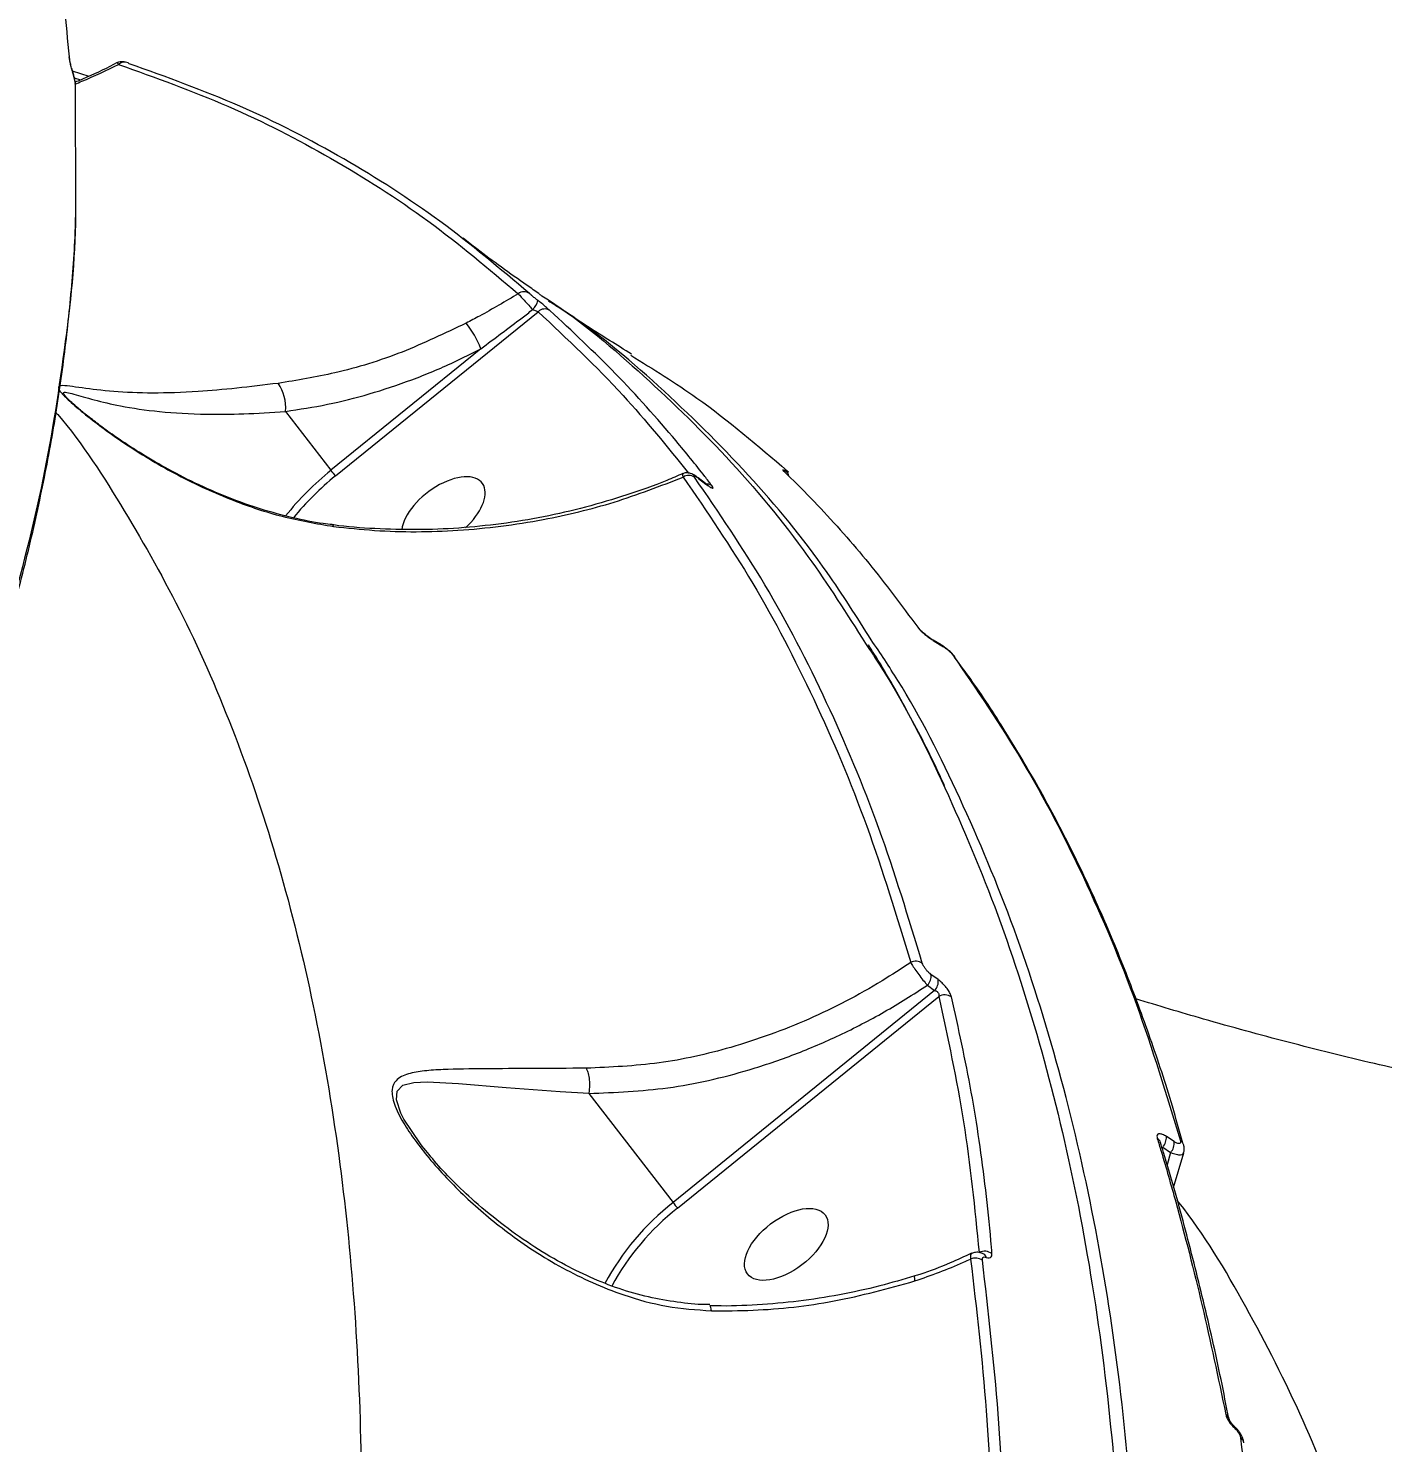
# Model space of a CAD drawing. Header units: millimetres. Extents: x -6879 to 7341, y -8047 to 7187.
# Drawn here: x -574.5 to -445, y 2838.4 to 2973.6 of the extents above; entities that cross this region are included whole.
import ezdxf

# ---------------------------------------------------------------- set-up
doc = ezdxf.new("R2010")
doc.units = ezdxf.units.MM
for name, color, linetype in [('DIKOM_ОБЪЕКТ', 7, 'Continuous'), ('DIKOM_РАЗМЕР_ЗОНА', 7, 'Continuous'), ('DIKOM_РАЗМЕР_ОБЪЕКТА', 7, 'Continuous')]:
    doc.layers.add(name, color=color, linetype=linetype)
doc.styles.add('style1', font='arial.ttf', dxfattribs={"width": 0.8})
doc.dimstyles.new('1-50', dxfattribs={"dimtxt": 300, "dimasz": 200, "dimexe": 100, "dimexo": 0, "dimgap": 100, "dimtad": 0, "dimdec": 0, "dimtxsty": 'style1', "dimcen": 0, "dimclrd": 7, "dimclre": 7, "dimadec": 1, "dimazin": 2, "dimtfac": 1, "dimtdec": 0, "dimtmove": 1, "dimatfit": 3, "dimfxl": 0, "dimlwd": 25, "dimlwe": 18, "dimarcsym": 0})

# ---------------------------------------------------------------- blocks, each defined once
blk = doc.blocks.new('*D20')
at = {"layer": 'Defpoints', "color": 0, "transparency": 16777216}
for p in [(-335.47, 4138.44), (-5198.79, -5966.88), (-1568.13, -5966.88)]:
    blk.add_point(p, dxfattribs=at)
at = {"layer": 'DIKOM_РАЗМЕР_ОБЪЕКТА', "color": 7, "lineweight": 18, "transparency": 16777216}
for p, q in [((-335.47, 4138.44), (-5298.79, 4138.44)), ((-1568.13, -5966.88), (-5298.79, -5966.88))]:
    blk.add_line(p, q, dxfattribs=at)
at = {"layer": 'DIKOM_РАЗМЕР_ОБЪЕКТА', "color": 7, "lineweight": 25, "transparency": 16777216}
for p, q in [((-5198.79, 3938.44), (-5198.79, -81.84)), ((-5198.79, -5766.88), (-5198.79, -1161.62))]:
    blk.add_line(p, q, dxfattribs=at)
at = {"layer": 'DIKOM_РАЗМЕР_ОБЪЕКТА', "color": 7, "transparency": 16777216}
for points in [[(-5232.12, 3938.44), (-5165.46, 3938.44), (-5198.79, 4138.44)], [(-5232.12, -5766.88), (-5165.46, -5766.88), (-5198.79, -5966.88)]]:
    blk.add_solid(points, dxfattribs=at)
at = {"layer": 'DIKOM_РАЗМЕР_ОБЪЕКТА', "color": 0, "transparency": 16777216, "insert": (-5198.79, -621.73), "char_height": 300, "attachment_point": 5, "rotation": 90, "style": 'style1'}
blk.add_mtext('10100', dxfattribs=at)
blk = doc.blocks.new('*D19')
at = {"layer": 'Defpoints', "color": 0, "transparency": 16777216}
for p in [(5624.04, 6094.27), (-4435.35, 2864.29), (5624.04, -2640.11)]:
    blk.add_point(p, dxfattribs=at)
at = {"layer": 'DIKOM_РАЗМЕР_ОБЪЕКТА', "color": 7, "lineweight": 18, "transparency": 16777216}
for p, q in [((-4435.35, 2864.29), (-4435.35, 6194.27)), ((5624.04, -2640.11), (5624.04, 6194.27))]:
    blk.add_line(p, q, dxfattribs=at)
at = {"layer": 'DIKOM_РАЗМЕР_ОБЪЕКТА', "color": 7, "lineweight": 25, "transparency": 16777216}
for p, q in [((-4235.35, 6094.27), (2113.67, 6094.27)), ((5424.04, 6094.27), (3193.46, 6094.27))]:
    blk.add_line(p, q, dxfattribs=at)
at = {"layer": 'DIKOM_РАЗМЕР_ОБЪЕКТА', "color": 7, "transparency": 16777216}
for points in [[(-4235.35, 6127.6), (-4235.35, 6060.94), (-4435.35, 6094.27)], [(5424.04, 6127.6), (5424.04, 6060.94), (5624.04, 6094.27)]]:
    blk.add_solid(points, dxfattribs=at)
at = {"layer": 'DIKOM_РАЗМЕР_ОБЪЕКТА', "color": 0, "transparency": 16777216, "insert": (2653.56, 6094.27), "char_height": 300, "attachment_point": 5, "style": 'style1'}
blk.add_mtext('10100', dxfattribs=at)
blk = doc.blocks.new('*D18')
at = {"layer": 'Defpoints', "color": 0, "transparency": 16777216}
for p in [(-342.29, 5666.7), (-6681.79, -8047.27), (-1651.48, -8047.27)]:
    blk.add_point(p, dxfattribs=at)
at = {"layer": 'DIKOM_РАЗМЕР_ЗОНА', "color": 7, "lineweight": 18, "transparency": 16777216}
for p, q in [((-342.29, 5666.7), (-6781.79, 5666.7)), ((-1651.48, -8047.27), (-6781.79, -8047.27))]:
    blk.add_line(p, q, dxfattribs=at)
at = {"layer": 'DIKOM_РАЗМЕР_ЗОНА', "color": 7, "lineweight": 25, "transparency": 16777216}
for p, q in [((-6681.79, 5466.7), (-6681.79, -340.84)), ((-6681.79, -7847.27), (-6681.79, -1420.62))]:
    blk.add_line(p, q, dxfattribs=at)
at = {"layer": 'DIKOM_РАЗМЕР_ЗОНА', "color": 7, "transparency": 16777216}
for points in [[(-6715.12, 5466.7), (-6648.46, 5466.7), (-6681.79, 5666.7)], [(-6715.12, -7847.27), (-6648.46, -7847.27), (-6681.79, -8047.27)]]:
    blk.add_solid(points, dxfattribs=at)
at = {"layer": 'DIKOM_РАЗМЕР_ЗОНА', "color": 0, "transparency": 16777216, "insert": (-6681.79, -880.73), "char_height": 300, "attachment_point": 5, "rotation": 90, "style": 'style1'}
blk.add_mtext('13700', dxfattribs=at)
blk = doc.blocks.new('*D17')
at = {"layer": 'Defpoints', "color": 0, "transparency": 16777216}
for p in [(-5935.35, 6990.27), (-5935.35, 998.27), (7340.79, -2830.86)]:
    blk.add_point(p, dxfattribs=at)
at = {"layer": 'DIKOM_РАЗМЕР_ЗОНА', "color": 7, "lineweight": 18, "transparency": 16777216}
for p, q in [((-5935.35, 998.27), (-5935.35, 7090.27)), ((7340.79, -2830.86), (7340.79, 7090.27))]:
    blk.add_line(p, q, dxfattribs=at)
at = {"layer": 'DIKOM_РАЗМЕР_ЗОНА', "color": 7, "lineweight": 25, "transparency": 16777216}
for p, q in [((-5735.35, 6990.27), (2016.67, 6990.27)), ((7140.79, 6990.27), (3096.46, 6990.27))]:
    blk.add_line(p, q, dxfattribs=at)
at = {"layer": 'DIKOM_РАЗМЕР_ЗОНА', "color": 7, "transparency": 16777216}
for points in [[(-5735.35, 7023.6), (-5735.35, 6956.94), (-5935.35, 6990.27)], [(7140.79, 7023.6), (7140.79, 6956.94), (7340.79, 6990.27)]]:
    blk.add_solid(points, dxfattribs=at)
at = {"layer": 'DIKOM_РАЗМЕР_ЗОНА', "color": 0, "transparency": 16777216, "insert": (2556.56, 6990.27), "char_height": 300, "attachment_point": 5, "style": 'style1'}
blk.add_mtext('13300', dxfattribs=at)

msp = doc.modelspace()

# ---------------------------------------------------------------- linework, layer by layer
at = {"layer": 'DIKOM_ОБЪЕКТ', "color": 7, "linetype": 'Continuous', "lineweight": 15}
for p, q in [((-568.7, 2968.99), (-570.29, 2969.48)), ((-570.11, 2968.85), (-569.51, 2968.65)), ((-570.03, 2968.29), (-570, 2956.12)), ((-545.13, 2930.79), (-525.75, 2946.49)), ((-531.22, 2942.95), (-545.57, 2931.33)), ((-549.91, 2936.96), (-545.57, 2931.33)), ((-509.74, 2930.06), (-510.45, 2930.61)), ((-510.41, 2930.55), (-510.45, 2930.6)), ((-510.41, 2930.55), (-509.7, 2930.01)), ((-509.7, 2930.01), (-509.75, 2930.06)), ((-487.22, 2914.63), (-487.96, 2915.08)), ((-487.88, 2915.01), (-487.14, 2914.56)), ((-485.47, 2912.85), (-485.93, 2913.48)), ((-487.49, 2882.64), (-488.18, 2883.14)), ((-487.83, 2881.6), (-512.85, 2861.33)), ((-488.52, 2882.11), (-487.83, 2881.6)), ((-512.41, 2860.79), (-487.44, 2881.02)), ((-520.9, 2871.76), (-512.85, 2861.33)), ((-466.02, 2866.61), (-465.26, 2866.11)), ((-464.92, 2867.15), (-465.67, 2867.64)), ((-464.01, 2866.81), (-464.01, 2866.83)), ((-465.26, 2866.11), (-465.61, 2864.93)), ((-464.99, 2862.77), (-464.01, 2866.08)), ((-483.25, 2856.46), (-483.25, 2856.46)), ((-459.15, 2839.91), (-459.14, 2839.91))]:
    msp.add_line(p, q, dxfattribs=at)
at = {"layer": 'DIKOM_ОБЪЕКТ', "color": 7, "linetype": 'Continuous', "lineweight": 15, "flags": 128}
for points in [[(-570.55, 2970.62), (-570.56, 2970.71), (-570.6, 2970.84)], [(-564.85, 2970.2), (-564.97, 2970.27), (-565.08, 2970.31)], [(-569.98, 2968.06), (-569.99, 2968.16), (-570.03, 2968.29)], [(-502.13, 2931.13), (-502.14, 2931.14), (-502.26, 2931.24)], [(-487.97, 2915.08), (-487.95, 2915.07), (-487.88, 2915.01)], [(-487.22, 2914.63), (-487.21, 2914.62), (-487.14, 2914.56)], [(-536.99, 2866.95), (-538.58, 2869.31), (-538.87, 2869.88), (-539.31, 2871.15), (-539.24, 2871.98), (-538.69, 2872.54), (-537.65, 2872.81), (-536.37, 2872.86), (-533.38, 2872.7), (-528.82, 2872.33), (-523.63, 2871.94), (-520.91, 2871.77), (-520.91, 2871.77), (-520.91, 2871.77)], [(-489.71, 2853.83), (-489.74, 2854.06), (-489.75, 2854.22), (-489.74, 2854.3), (-489.72, 2854.31)], [(-459.14, 2839.91), (-459.14, 2839.9), (-459.14, 2839.85), (-459.16, 2839.78)]]:
    msp.add_lwpolyline(points, dxfattribs=at)
at = {"layer": 'DIKOM_ОБЪЕКТ', "color": 7, "linetype": 'Continuous', "lineweight": 15}
for centre, radius, start, end in [((-565.31, 2969.52), 0.831, 73.8789, 132.2908), ((-527.1, 2947.49), 0.905, 55.3958, 127.2195), ((-527.71, 2948.12), 2.02, 315.1952, 343.912), ((-525.11, 2945.84), 0.913, 57.3698, 134.597), ((-539.67, 2939.68), 9.06, 21.1809, 39.1439), ((-553.87, 2937.35), 3.98, 354.3976, 35.2706), ((-527.92, 2909.4), 28.14, 128.8241, 141.3617), ((-527.95, 2909.46), 27.39, 128.8368, 140.7331), ((-537.17, 2937.79), 10.6, 217.5876, 221.3286), ((-511.34, 2929.88), 0.966, 55.6623, 123.8108), ((-502.52, 2930.67), 0.743, 9.4616, 50.5386), ((-509.62, 2929.19), 0.834, 54.4594, 93.0816), ((-545.5, 2925.94), 0.191, 7.2599, 71.0826), ((-489.85, 2915.7), 0.748, 34.7054, 57.9127), ((-486.5, 2913.08), 0.735, 35.4819, 58.6974), ((-489.63, 2883.29), 1.11, 55.9383, 116.5153), ((-489.42, 2882.98), 1.25, 315.7794, 7.3963), ((-488.73, 2882.47), 1.25, 315.9464, 7.4887), ((-486.86, 2880.06), 1.12, 55.6025, 121.2787), ((-466.87, 2866.88), 0.667, 16.8116, 59.8714), ((-467.12, 2867.55), 1.45, 319.3289, 3.5831), ((-466.36, 2867.06), 1.45, 319.4872, 3.6548), ((-464.68, 2866.63), 0.7, 16.4558, 59.4414), ((-497.45, 2841.74), 24.92, 128.1743, 151.604), ((-504.33, 2867.89), 10.75, 217.6141, 221.3022), ((-497.31, 2841.65), 24.39, 128.2833, 151.3438), ((-483.93, 2854.83), 1.19, 56.0068, 112.5528), ((-483.04, 2855.49), 1.18, 54.0196, 117.1018), ((-483.5, 2855.86), 0.654, 21.2716, 67.4958), ((-460.28, 2840.53), 0.619, 10.7631, 62.1447), ((-458.92, 2838.27), 0.673, 8.7743, 60.0628)]:
    msp.add_arc(centre, radius, start, end, dxfattribs=at)
for start_param, end_param in [(3.028437, 5.810096), (1.741543, 3.028437)]:
    msp.add_ellipse((-534.81, 2927.27), major_axis=(-3.71, -2.83), ratio=0.527422, start_param=start_param, end_param=end_param, dxfattribs=at)
msp.add_ellipse((-502.02, 2857.33), major_axis=(-3.71, -2.83), ratio=0.527422, dxfattribs=at)
for points, knots in [([(-574.47, 2995.37), (-574.38, 2994.99), (-573.93, 2993.11), (-572.87, 2988.18), (-571.53, 2980.45), (-570.91, 2974.05), (-570.6, 2970.84)], [0, 0, 0, 0, 0.048059, 0.240322, 0.619882, 1, 1, 1, 1]), ([(-570.6, 2970.84), (-570.59, 2970.73), (-570.56, 2970.5), (-570.46, 2970.03), (-570.35, 2969.64), (-570.28, 2969.41), (-570.26, 2969.35)], [0, 0, 0, 0, 0.292782, 0.584949, 0.88197, 1, 1, 1, 1]), ([(-570.28, 2969.45), (-570.3, 2969.52), (-570.37, 2969.74), (-570.46, 2970.1), (-570.53, 2970.43), (-570.55, 2970.62), (-570.56, 2970.69), (-570.56, 2970.7), (-570.56, 2970.7)], [0, 0, 0, 0, 0.135802, 0.422899, 0.661741, 0.844685, 0.979552, 1, 1, 1, 1]), ([(-569.98, 2968.06), (-569.98, 2968.1), (-569.98, 2968.3), (-570.07, 2968.68), (-570.17, 2969.13), (-570.25, 2969.34), (-570.27, 2969.4)], [0, 0, 0, 0, 0.100605, 0.519428, 0.86945, 1, 1, 1, 1]), ([(-570.26, 2969.35), (-570.24, 2969.28), (-570.18, 2969.1), (-570.11, 2968.81), (-570.05, 2968.5), (-570.03, 2968.36), (-570.03, 2968.29)], [0, 0, 0, 0, 0.1835941, 0.4626642, 0.7309691, 1, 1, 1, 1]), ([(-570.04, 2968.26), (-569.82, 2968.34), (-568.39, 2968.9), (-567.02, 2969.57), (-565.87, 2970.13)], [0, 0, 0, 0, 0.154995, 1, 1, 1, 1]), ([(-566, 2970.3), (-566.95, 2969.81), (-568.27, 2969.15), (-569.65, 2968.58), (-570.03, 2968.43)], [0, 0, 0, 0, 0.726699, 1, 1, 1, 1]), ([(-565.08, 2970.31), (-565.16, 2970.33), (-565.3, 2970.38), (-565.58, 2970.4), (-565.82, 2970.37), (-565.95, 2970.3), (-565.99, 2970.27)], [0, 0, 0, 0, 0.314979, 0.589681, 0.874801, 1, 1, 1, 1]), ([(-565.99, 2970.28), (-565.98, 2970.27), (-565.97, 2970.25), (-565.89, 2970.16), (-565.87, 2970.13)], [0, 0, 0, 0, 0.662042, 1, 1, 1, 1]), ([(-565.87, 2970.13), (-562.34, 2968.87), (-555.3, 2966.34), (-545.47, 2961.28), (-536.14, 2955.37), (-530.48, 2950.59), (-527.65, 2948.21)], [0, 0, 0, 0, 0.248616, 0.497233, 0.748615, 1, 1, 1, 1]), ([(-526.59, 2948.23), (-529.39, 2950.6), (-535, 2955.33), (-544.29, 2961.25), (-554.16, 2966.35), (-561.29, 2968.92), (-564.85, 2970.2)], [0, 0, 0, 0, 0.248615, 0.49723, 0.748615, 1, 1, 1, 1]), ([(-570, 2956.12), (-570, 2955.97), (-569.99, 2951.62), (-570.99, 2942.78), (-573.03, 2929.65), (-575.42, 2920.71), (-576.61, 2916.23)], [0, 0, 0, 0, 0.011772, 0.338754, 0.669375, 1, 1, 1, 1]), ([(-576.58, 2915.98), (-576.21, 2917.23), (-575.16, 2920.83), (-573.75, 2926.73), (-572.34, 2933.66), (-571.24, 2940.53), (-570.47, 2947.32), (-570.05, 2952.42), (-569.98, 2955.24), (-569.97, 2955.84)], [0, 0, 0, 0, 0.092754, 0.265583, 0.438293, 0.610541, 0.782222, 0.953875, 1, 1, 1, 1]), ([(-525.65, 2948.2), (-526.03, 2948.46), (-528.09, 2949.89), (-530.56, 2951.66), (-532.49, 2953.17), (-532.93, 2953.51)], [0, 0, 0, 0, 0.151362, 0.811024, 1, 1, 1, 1]), ([(-527.65, 2948.21), (-528.88, 2947.48), (-530.53, 2946.5), (-532.21, 2945.62), (-532.64, 2945.4)], [0, 0, 0, 0, 0.746826, 1, 1, 1, 1]), ([(-527.65, 2948.21), (-527.56, 2948.11), (-527.38, 2947.92), (-526.99, 2947.48), (-526.6, 2947.05), (-526.36, 2946.79), (-526.28, 2946.69)], [0, 0, 0, 0, 0.278391, 0.556698, 0.837918, 1, 1, 1, 1]), ([(-525.77, 2947.56), (-525.83, 2947.6), (-525.98, 2947.72), (-526.21, 2947.91), (-526.44, 2948.1), (-526.54, 2948.19), (-526.59, 2948.23)], [0, 0, 0, 0, 0.183562, 0.462635, 0.73087, 1, 1, 1, 1]), ([(-525.66, 2948.18), (-525.57, 2948.12), (-522.17, 2946.03), (-516.12, 2940.93), (-507.57, 2932.71), (-500.3, 2924), (-496.23, 2917.59), (-494.43, 2914.76)], [0, 0, 0, 0, 0.007167, 0.265741, 0.524117, 0.789999, 1, 1, 1, 1]), ([(-531.22, 2942.95), (-529.91, 2943.94), (-528.25, 2945.17), (-526.61, 2946.43), (-526.28, 2946.69)], [0, 0, 0, 0, 0.793948, 1, 1, 1, 1]), ([(-526.28, 2946.69), (-526.25, 2946.68), (-526.16, 2946.66), (-526.02, 2946.61), (-525.86, 2946.55), (-525.79, 2946.51), (-525.75, 2946.49)], [0, 0, 0, 0, 0.126292, 0.436583, 0.72631, 1, 1, 1, 1]), ([(-524.62, 2946.61), (-524.7, 2946.68), (-524.86, 2946.82), (-525.21, 2947.12), (-525.53, 2947.37), (-525.72, 2947.52), (-525.77, 2947.56)], [0, 0, 0, 0, 0.292684, 0.584932, 0.882013, 1, 1, 1, 1]), ([(-525.75, 2946.49), (-522.97, 2943.88), (-517.81, 2939.04), (-513.41, 2933.58), (-511.38, 2931.06)], [0, 0, 0, 0, 0.538969, 1, 1, 1, 1]), ([(-493.89, 2915.12), (-495.27, 2917.29), (-498.85, 2922.96), (-505.61, 2931.12), (-514.18, 2939.52), (-520.63, 2944.97), (-524.4, 2947.28), (-524.75, 2947.5)], [0, 0, 0, 0, 0.1647566, 0.4284685, 0.699838, 0.9714291, 1, 1, 1, 1]), ([(-516.81, 2942.44), (-517.52, 2942.87), (-520.02, 2944.4), (-522.6, 2946.11), (-524.48, 2947.39), (-524.72, 2947.56)], [0, 0, 0, 0, 0.254085, 0.904689, 1, 1, 1, 1]), ([(-509.14, 2929.87), (-509.36, 2930.16), (-510.47, 2931.6), (-513.44, 2935.25), (-518.25, 2940.65), (-522.5, 2944.62), (-524.62, 2946.61)], [0, 0, 0, 0, 0.0480624, 0.2403214, 0.6198795, 1, 1, 1, 1]), ([(-532.64, 2945.4), (-534.67, 2944.43), (-538.76, 2942.46), (-544.83, 2940.58), (-548.81, 2939.94), (-550.62, 2939.64)], [0, 0, 0, 0, 0.348175, 0.70313, 1, 1, 1, 1]), ([(-549.91, 2936.96), (-548.57, 2937.16), (-545.9, 2937.57), (-541.85, 2938.59), (-537.82, 2939.94), (-534.25, 2941.42), (-532.08, 2942.51), (-531.22, 2942.95)], [0, 0, 0, 0, 0.210835, 0.421652, 0.638617, 0.855579, 1, 1, 1, 1]), ([(-516.89, 2942.32), (-514.75, 2941), (-509.46, 2937.74), (-504.73, 2933.68), (-501.91, 2931.26)], [0, 0, 0, 0, 0.404528, 1, 1, 1, 1]), ([(-550.62, 2939.64), (-551.96, 2939.48), (-554.68, 2939.14), (-558.74, 2938.8), (-562.75, 2938.66), (-566.47, 2938.83), (-569, 2939.14), (-570.6, 2939.39), (-571.41, 2939.46), (-571.72, 2939.3), (-571.42, 2938.78), (-570.43, 2937.81), (-568.87, 2936.5), (-567.03, 2935.1), (-564.21, 2933.15), (-560.22, 2930.77), (-555.22, 2928.49), (-550.2, 2926.79), (-546.95, 2926.24), (-545.31, 2925.96)], [0, 0, 0, 0, 0.062919, 0.127789, 0.214766, 0.304165, 0.394746, 0.441536, 0.488211, 0.526839, 0.55757, 0.588539, 0.624286, 0.658204, 0.692878, 0.773926, 0.856971, 0.927789, 1, 1, 1, 1]), ([(-570.94, 2938.4), (-571.03, 2938.52), (-571.24, 2938.83), (-570.86, 2938.8), (-569.95, 2938.57), (-568.26, 2938.06), (-565.55, 2937.42), (-562.03, 2936.89), (-558.02, 2936.66), (-553.94, 2936.69), (-551.27, 2936.87), (-549.91, 2936.96)], [0, 0, 0, 0, 0.042742, 0.10567, 0.171236, 0.300797, 0.432551, 0.596828, 0.764712, 0.880949, 1, 1, 1, 1]), ([(-568.23, 2936.06), (-568.43, 2936.21), (-568.98, 2936.62), (-569.69, 2937.22), (-570.37, 2937.81), (-570.76, 2938.19), (-570.95, 2938.4), (-570.95, 2938.4), (-570.95, 2938.4)], [0, 0, 0, 0, 0.148985, 0.405387, 0.610653, 0.802424, 0.979231, 1, 1, 1, 1]), ([(-571.88, 2936.87), (-571.81, 2936.8), (-569.38, 2933.98), (-565.26, 2927.54), (-559.51, 2917.39), (-554.6, 2906.06), (-550.42, 2893.64), (-547.11, 2880.26), (-544.72, 2866.26), (-543.22, 2851.79), (-542.56, 2836.97), (-542.69, 2821.4), (-543.66, 2805.1), (-545.49, 2788.11), (-548.1, 2770.92), (-551.47, 2753.61), (-555.53, 2736.24), (-560.36, 2718.44), (-565.99, 2700.26), (-572.37, 2681.74), (-577.23, 2669.3), (-579.66, 2663.08)], [0, 0, 0, 0, 0.0015095, 0.0567747, 0.1119942, 0.1692117, 0.2264291, 0.2844683, 0.3425078, 0.3970189, 0.4515733, 0.5060856, 0.5621862, 0.6183323, 0.6744334, 0.7279591, 0.7815234, 0.8350497, 0.8900192, 0.9450303, 1, 1, 1, 1]), ([(-545.44, 2926.14), (-545.72, 2926.17), (-546.98, 2926.3), (-549.26, 2926.78), (-552.29, 2927.59), (-555.42, 2928.7), (-558.48, 2930.04), (-561.33, 2931.51), (-563.85, 2932.99), (-565.92, 2934.36), (-567.37, 2935.39), (-568.04, 2935.91), (-568.23, 2936.06)], [0, 0, 0, 0, 0.035162, 0.1533, 0.277537, 0.408366, 0.545776, 0.671862, 0.785945, 0.891151, 0.969065, 1, 1, 1, 1]), ([(-511.92, 2931.02), (-512.42, 2930.8), (-514.16, 2930.02), (-517.27, 2928.94), (-521.2, 2927.77), (-525.22, 2926.85), (-529.27, 2926.18), (-533.33, 2925.77), (-537.36, 2925.61), (-541.35, 2925.73), (-544.05, 2925.91), (-545.39, 2926.12), (-545.44, 2926.13)], [0, 0, 0, 0, 0.048952, 0.168404, 0.287896, 0.407414, 0.52678, 0.644556, 0.761875, 0.878885, 0.995459, 1, 1, 1, 1]), ([(-545.31, 2925.96), (-544.01, 2925.82), (-540.09, 2925.4), (-533.34, 2925.44), (-525.64, 2926.42), (-518.39, 2928.16), (-514.06, 2929.84), (-511.88, 2930.68)], [0, 0, 0, 0, 0.11658, 0.35027, 0.589711, 0.793093, 1, 1, 1, 1]), ([(-511.9, 2930.99), (-511.91, 2930.99), (-511.96, 2931), (-511.95, 2930.89), (-511.9, 2930.74), (-511.88, 2930.68)], [0, 0, 0, 0, 0.067299, 0.668853, 1, 1, 1, 1]), ([(-510.45, 2930.6), (-510.48, 2930.63), (-510.66, 2930.77), (-510.87, 2930.9), (-511.19, 2931.05), (-511.5, 2931.1), (-511.77, 2931.07), (-511.88, 2931), (-511.9, 2930.99)], [0, 0, 0, 0, 0.072759, 0.412579, 0.570229, 0.776433, 0.966629, 1, 1, 1, 1]), ([(-511.88, 2930.68), (-509.6, 2927.36), (-505.06, 2920.72), (-499.25, 2909.52), (-494.14, 2897.48), (-491.46, 2888.68), (-490.12, 2884.28)], [0, 0, 0, 0, 0.248475, 0.496951, 0.748476, 1, 1, 1, 1]), ([(-510.8, 2930.68), (-510.82, 2930.71), (-510.86, 2930.78), (-510.87, 2930.83), (-510.79, 2930.82), (-510.63, 2930.72), (-510.48, 2930.61), (-510.41, 2930.55)], [0, 0, 0, 0, 0.148774, 0.348691, 0.557378, 0.779081, 1, 1, 1, 1]), ([(-489.01, 2884.21), (-490.33, 2888.56), (-492.98, 2897.27), (-498.06, 2909.29), (-503.88, 2920.58), (-508.49, 2927.31), (-510.8, 2930.68)], [0, 0, 0, 0, 0.248477, 0.496954, 0.748477, 1, 1, 1, 1]), ([(-502.05, 2931.25), (-502.13, 2931.29), (-502.3, 2931.38), (-502.38, 2931.38), (-502.34, 2931.32), (-502.28, 2931.25), (-502.26, 2931.24)], [0, 0, 0, 0, 0.305386, 0.611471, 0.912673, 1, 1, 1, 1]), ([(-502.26, 2931.24), (-502.04, 2931.03), (-500.95, 2929.98), (-498.19, 2927.17), (-494.07, 2922.55), (-490.99, 2918.4), (-489.45, 2916.33)], [0, 0, 0, 0, 0.048066, 0.240323, 0.619879, 1, 1, 1, 1]), ([(-502.13, 2931.13), (-502.14, 2931.14), (-502.14, 2931.15), (-502.14, 2931.14), (-502.14, 2931.14)], [0, 0, 0, 0, 0.510703, 1, 1, 1, 1]), ([(-501.91, 2931.26), (-501.89, 2931.25), (-501.84, 2931.2), (-501.81, 2931.15), (-501.87, 2931.15), (-501.99, 2931.21), (-502.05, 2931.25)], [0, 0, 0, 0, 0.108545, 0.398435, 0.699583, 1, 1, 1, 1]), ([(-509.64, 2929.98), (-509.64, 2929.98), (-509.67, 2930), (-509.71, 2930.04), (-509.75, 2930.07)], [0, 0, 0, 0, 0.093215, 1, 1, 1, 1]), ([(-509.7, 2930.01), (-509.59, 2929.93), (-509.37, 2929.76), (-509.13, 2929.63), (-509.02, 2929.61), (-509.01, 2929.69), (-509.1, 2929.81), (-509.14, 2929.87)], [0, 0, 0, 0, 0.206456, 0.413353, 0.614223, 0.813487, 1, 1, 1, 1]), ([(-509.4, 2929.82), (-509.4, 2929.82), (-509.39, 2929.81), (-509.42, 2929.83), (-509.49, 2929.88), (-509.59, 2929.94), (-509.64, 2929.98)], [0, 0, 0, 0, 0.039662, 0.258705, 0.57219, 1, 1, 1, 1]), ([(-489.45, 2916.33), (-489.39, 2916.25), (-489.27, 2916.1), (-488.95, 2915.8), (-488.58, 2915.49), (-488.21, 2915.22), (-487.99, 2915.08), (-487.88, 2915.01)], [0, 0, 0, 0, 0.213166, 0.426483, 0.63064, 0.828946, 1, 1, 1, 1]), ([(-488.57, 2915.51), (-488.63, 2915.56), (-488.8, 2915.69), (-489.02, 2915.89), (-489.17, 2916.04), (-489.23, 2916.12), (-489.23, 2916.12), (-489.23, 2916.12)], [0, 0, 0, 0, 0.181295, 0.498357, 0.750488, 0.938694, 1, 1, 1, 1]), ([(-487.97, 2915.09), (-488.01, 2915.11), (-488.15, 2915.2), (-488.37, 2915.35), (-488.52, 2915.47), (-488.57, 2915.51)], [0, 0, 0, 0, 0.2501672, 0.7661142, 1, 1, 1, 1]), ([(-494.43, 2914.76), (-493.94, 2914.02), (-491.09, 2909.79), (-486.81, 2901.19), (-481.64, 2888.96), (-477.45, 2875.88), (-474.09, 2861.86), (-471.63, 2846.86), (-470.09, 2830.93), (-469.51, 2814.42), (-469.86, 2797.39), (-471.11, 2779.93), (-473.28, 2761.75), (-476.4, 2742.88), (-480.48, 2723.38), (-485.22, 2704.51), (-490.46, 2686.39), (-496.04, 2669.1), (-502.26, 2651.6), (-509.12, 2633.92), (-516.54, 2616.27), (-524.48, 2598.72), (-531.99, 2583.13), (-537.01, 2573.36), (-539.06, 2569.38)], [0, 0, 0, 0, 0.0108, 0.061989, 0.111733, 0.161515, 0.211259, 0.262447, 0.313678, 0.364867, 0.414611, 0.464393, 0.514136, 0.565325, 0.616556, 0.667745, 0.711038, 0.754381, 0.797725, 0.841479, 0.885233, 0.927886, 0.970635, 1, 1, 1, 1]), ([(-537.63, 2568.4), (-535.59, 2572.38), (-530.08, 2583.09), (-521.68, 2600.61), (-512.67, 2620.89), (-504.34, 2641.31), (-496.76, 2661.8), (-489.97, 2682.28), (-484.11, 2702.32), (-479.19, 2721.84), (-475.19, 2740.81), (-472.04, 2759.53), (-469.78, 2777.92), (-468.45, 2795.92), (-468.08, 2813.12), (-468.64, 2829.49), (-470.1, 2845), (-472.48, 2859.91), (-475.8, 2874.13), (-480.08, 2887.62), (-485.27, 2900), (-489.89, 2909.17), (-493.03, 2913.84), (-493.89, 2915.12)], [0, 0, 0, 0, 0.029177, 0.078602, 0.128066, 0.177491, 0.228352, 0.279255, 0.330116, 0.379542, 0.429005, 0.47843, 0.529292, 0.580194, 0.631055, 0.68048, 0.729943, 0.779368, 0.830228, 0.88113, 0.931991, 0.981416, 1, 1, 1, 1]), ([(-486.88, 2901.18), (-487.11, 2901.69), (-488.24, 2904.18), (-490.49, 2908.39), (-492.69, 2912.36), (-493.98, 2914.36), (-494.15, 2914.63)], [0, 0, 0, 0, 0.1066209, 0.5219844, 0.9352098, 1, 1, 1, 1]), ([(-485.91, 2913.5), (-485.93, 2913.54), (-486.04, 2913.71), (-486.31, 2913.96), (-486.73, 2914.3), (-487.04, 2914.53), (-487.21, 2914.62), (-487.25, 2914.64)], [0, 0, 0, 0, 0.07532, 0.403158, 0.655495, 0.912256, 1, 1, 1, 1]), ([(-487.14, 2914.56), (-487.07, 2914.52), (-486.93, 2914.42), (-486.68, 2914.25), (-486.44, 2914.05), (-486.24, 2913.86), (-486.16, 2913.76), (-486.12, 2913.71)], [0, 0, 0, 0, 0.1797876, 0.3801052, 0.5812286, 0.790689, 1, 1, 1, 1]), ([(-486.12, 2913.71), (-483.84, 2910.38), (-479.28, 2903.73), (-473.47, 2892.51), (-468.35, 2880.46), (-465.67, 2871.64), (-464.33, 2867.24)], [0, 0, 0, 0, 0.248476, 0.496954, 0.748478, 1, 1, 1, 1]), ([(-464.1, 2867.01), (-464.43, 2868.19), (-465.37, 2871.62), (-467.18, 2877.05), (-469.49, 2883.32), (-472.01, 2889.35), (-474.75, 2895.15), (-477.68, 2900.72), (-480.85, 2906.05), (-483.44, 2910.1), (-485.06, 2912.28), (-485.47, 2912.85)], [0, 0, 0, 0, 0.067314, 0.19463, 0.321902, 0.448872, 0.575405, 0.701881, 0.828632, 0.955668, 1, 1, 1, 1]), ([(-490.12, 2884.28), (-491.03, 2883.69), (-494.16, 2881.64), (-499.87, 2878.68), (-507.06, 2876.08), (-514.24, 2874.47), (-518.83, 2874.27), (-521.15, 2874.17)], [0, 0, 0, 0, 0.094924, 0.327621, 0.565735, 0.780603, 1, 1, 1, 1]), ([(-490.12, 2884.28), (-490.05, 2884.15), (-489.9, 2883.9), (-489.55, 2883.39), (-489.15, 2882.85), (-488.8, 2882.42), (-488.6, 2882.19), (-488.52, 2882.11)], [0, 0, 0, 0, 0.219351, 0.438846, 0.656048, 0.87334, 1, 1, 1, 1]), ([(-488.18, 2883.14), (-488.24, 2883.19), (-488.38, 2883.3), (-488.59, 2883.51), (-488.78, 2883.76), (-488.94, 2884.01), (-488.98, 2884.14), (-489.01, 2884.21)], [0, 0, 0, 0, 0.179879, 0.380056, 0.581187, 0.790687, 1, 1, 1, 1]), ([(-520.9, 2871.76), (-518.39, 2871.86), (-513.29, 2872.07), (-506.66, 2873.6), (-501.19, 2875.45), (-496.88, 2877.3), (-492.62, 2879.49), (-489.89, 2881.23), (-488.52, 2882.11)], [0, 0, 0, 0, 0.2282497, 0.4620521, 0.5944959, 0.7269322, 0.8634655, 1, 1, 1, 1]), ([(-487.83, 2881.6), (-487.78, 2881.59), (-487.7, 2881.57), (-487.61, 2881.51), (-487.54, 2881.45), (-487.49, 2881.4), (-487.45, 2881.31), (-487.43, 2881.25), (-487.42, 2881.14), (-487.43, 2881.08), (-487.44, 2881.02)], [0, 0, 0, 0, 0.179394, 0.319252, 0.369015, 0.516505, 0.556375, 0.716606, 0.76567, 1, 1, 1, 1]), ([(-486.22, 2880.99), (-486.26, 2881.1), (-486.33, 2881.3), (-486.56, 2881.69), (-486.87, 2882.07), (-487.19, 2882.4), (-487.39, 2882.56), (-487.49, 2882.64)], [0, 0, 0, 0, 0.213126, 0.426445, 0.630534, 0.82888, 1, 1, 1, 1]), ([(-487.44, 2881.02), (-486.58, 2877.07), (-484.84, 2869.16), (-484, 2860.75), (-483.58, 2856.55)], [0, 0, 0, 0, 0.499358, 1, 1, 1, 1]), ([(-482.35, 2856.45), (-482.38, 2856.86), (-482.55, 2858.9), (-483.09, 2864.11), (-484.22, 2871.96), (-485.55, 2877.98), (-486.22, 2880.99)], [0, 0, 0, 0, 0.048063, 0.2403234, 0.6198809, 1, 1, 1, 1]), ([(-437.99, 2872.88), (-440.59, 2873.44), (-446.03, 2874.63), (-454.06, 2876.64), (-461.68, 2878.7), (-466.45, 2880.15), (-468.6, 2880.8)], [0, 0, 0, 0, 0.244814, 0.511401, 0.779154, 1, 1, 1, 1]), ([(-521.15, 2874.17), (-522.86, 2874.16), (-526.33, 2874.14), (-530.9, 2874.12), (-534.29, 2874.08), (-536.66, 2873.94), (-538.23, 2873.67), (-539.34, 2873.16), (-539.83, 2872.19), (-539.59, 2870.76), (-538.72, 2869.02), (-537.54, 2867.27), (-535.63, 2864.84), (-532.74, 2861.8), (-528.49, 2858.21), (-523.47, 2854.93), (-518.3, 2852.62), (-513.45, 2851.28), (-510.61, 2851.08), (-509.17, 2850.98)], [0, 0, 0, 0, 0.082706, 0.167768, 0.252789, 0.296583, 0.340312, 0.385155, 0.416773, 0.448694, 0.482867, 0.514001, 0.54584, 0.619983, 0.695631, 0.785267, 0.87725, 0.937861, 1, 1, 1, 1]), ([(-521.15, 2874.17), (-521.14, 2874.14), (-521.08, 2874.03), (-520.97, 2873.74), (-520.86, 2873.22), (-520.81, 2872.5), (-520.87, 2872.03), (-520.91, 2871.77)], [0, 0, 0, 0, 0.051336, 0.196596, 0.449231, 0.701877, 1, 1, 1, 1]), ([(-520.91, 2871.77), (-520.91, 2871.77), (-520.91, 2871.77), (-520.91, 2871.76), (-520.91, 2871.76), (-520.9, 2871.76)], [0, 0, 0, 0, 0.32592, 0.780615, 1, 1, 1, 1]), ([(-465.67, 2867.64), (-465.8, 2867.71), (-466.04, 2867.85), (-466.33, 2867.92), (-466.51, 2867.87), (-466.59, 2867.71), (-466.55, 2867.54), (-466.54, 2867.45)], [0, 0, 0, 0, 0.206469, 0.41336, 0.614231, 0.813524, 1, 1, 1, 1]), ([(-536.87, 2866.79), (-536.89, 2866.82), (-536.94, 2866.86), (-536.97, 2866.92), (-536.99, 2866.95)], [0, 0, 0, 0, 0.4499803, 1, 1, 1, 1]), ([(-509.34, 2851.58), (-509.37, 2851.58), (-510.29, 2851.55), (-512.14, 2851.74), (-514.89, 2852.18), (-517.68, 2852.94), (-520.45, 2854.01), (-523.27, 2855.37), (-526.14, 2857.06), (-529.04, 2859.1), (-531.66, 2861.24), (-533.88, 2863.34), (-535.62, 2865.19), (-536.56, 2866.39), (-536.99, 2866.94)], [0, 0, 0, 0, 0.003645, 0.084784, 0.170088, 0.25843, 0.348616, 0.440998, 0.544666, 0.65236, 0.765408, 0.854827, 0.932956, 1, 1, 1, 1]), ([(-466.54, 2867.45), (-466.42, 2867.05), (-465.81, 2865.06), (-464.32, 2859.83), (-462.18, 2851.55), (-460.72, 2844.57), (-459.99, 2841.08)], [0, 0, 0, 0, 0.048062, 0.240325, 0.619882, 1, 1, 1, 1]), ([(-459.69, 2840.64), (-459.94, 2841.91), (-460.69, 2845.75), (-462.1, 2851.93), (-463.94, 2859.15), (-465.33, 2864.19), (-466.14, 2866.75), (-466.24, 2867.07)], [0, 0, 0, 0, 0.1356, 0.411104, 0.686792, 0.961535, 1, 1, 1, 1]), ([(-464.33, 2867.24), (-464.32, 2867.2), (-464.3, 2867.1), (-464.34, 2866.99), (-464.47, 2866.96), (-464.67, 2867), (-464.83, 2867.1), (-464.92, 2867.15)], [0, 0, 0, 0, 0.148856, 0.348768, 0.557438, 0.779098, 1, 1, 1, 1]), ([(-464.02, 2866.09), (-463.99, 2866.19), (-463.94, 2866.42), (-463.96, 2866.67), (-464.01, 2866.8), (-464.02, 2866.83)], [0, 0, 0, 0, 0.420732, 0.883358, 1, 1, 1, 1]), ([(-465.26, 2866.11), (-465.08, 2866.05), (-464.71, 2865.91), (-464.3, 2865.88), (-464.07, 2865.94), (-464.05, 2866.05), (-464.04, 2866.09)], [0, 0, 0, 0, 0.290718, 0.581642, 0.868003, 1, 1, 1, 1]), ([(-480.34, 2594.78), (-477.99, 2600.3), (-473.31, 2611.33), (-467, 2627.82), (-461.23, 2644.23), (-455.91, 2661.09), (-451.12, 2678.27), (-446.98, 2695.69), (-443.62, 2712.91), (-441.11, 2729.84), (-439.47, 2746.43), (-438.75, 2762.13), (-438.92, 2776.93), (-439.9, 2790.84), (-441.73, 2804.23), (-444.42, 2817.05), (-448.01, 2829.23), (-452.49, 2840.77), (-458, 2851.45), (-462.1, 2858.41), (-464.59, 2861.48), (-464.65, 2861.56)], [0, 0, 0, 0, 0.05066, 0.10132, 0.152484, 0.203648, 0.260209, 0.316814, 0.373374, 0.431601, 0.489877, 0.548104, 0.602885, 0.657708, 0.712488, 0.76885, 0.825258, 0.881619, 0.940019, 0.99842, 1, 1, 1, 1]), ([(-484.32, 2856.48), (-484.99, 2856.17), (-486.6, 2855.42), (-488.42, 2854.71), (-489.56, 2854.37), (-489.72, 2854.32)], [0, 0, 0, 0, 0.384731, 0.915101, 1, 1, 1, 1]), ([(-489.71, 2853.83), (-488.15, 2854.38), (-486.35, 2855.03), (-484.62, 2855.83), (-484.39, 2855.93)], [0, 0, 0, 0, 0.866641, 1, 1, 1, 1]), ([(-484.29, 2856.43), (-484.32, 2856.42), (-484.41, 2856.4), (-484.43, 2856.2), (-484.4, 2856), (-484.39, 2855.93)], [0, 0, 0, 0, 0.229417, 0.741783, 1, 1, 1, 1]), ([(-484.39, 2855.93), (-483.83, 2851.15), (-482.73, 2841.57), (-482.1, 2826.34), (-482.16, 2810.54), (-482.91, 2799.5), (-483.28, 2793.98)], [0, 0, 0, 0, 0.248615, 0.49723, 0.748616, 1, 1, 1, 1]), ([(-483.25, 2856.45), (-483.32, 2856.48), (-483.53, 2856.57), (-483.9, 2856.6), (-484.17, 2856.5), (-484.29, 2856.45)], [0, 0, 0, 0, 0.221561, 0.656184, 1, 1, 1, 1]), ([(-483.26, 2855.82), (-483.26, 2855.85), (-483.27, 2855.95), (-483.23, 2856.08), (-483.1, 2856.15), (-482.96, 2856.11), (-482.89, 2856.09)], [0, 0, 0, 0, 0.108514, 0.398463, 0.699736, 1, 1, 1, 1]), ([(-482.14, 2793.78), (-481.77, 2799.25), (-481.04, 2810.19), (-480.96, 2825.96), (-481.58, 2841.28), (-482.7, 2850.97), (-483.26, 2855.82)], [0, 0, 0, 0, 0.248617, 0.497233, 0.748616, 1, 1, 1, 1]), ([(-482.89, 2856.09), (-482.79, 2856.07), (-482.59, 2856.01), (-482.4, 2856.12), (-482.34, 2856.29), (-482.35, 2856.42), (-482.35, 2856.45)], [0, 0, 0, 0, 0.305489, 0.611405, 0.912618, 1, 1, 1, 1]), ([(-489.72, 2854.33), (-490.84, 2853.99), (-493.21, 2853.28), (-496.93, 2852.48), (-500.85, 2851.86), (-504.79, 2851.53), (-507.63, 2851.4), (-509.13, 2851.47), (-509.33, 2851.47)], [0, 0, 0, 0, 0.175562, 0.373756, 0.572207, 0.770908, 0.969824, 1, 1, 1, 1]), ([(-509.17, 2850.98), (-507.85, 2850.98), (-503.94, 2851), (-497.34, 2851.73), (-492.27, 2853.12), (-489.71, 2853.83)], [0, 0, 0, 0, 0.2022769, 0.5961148, 1, 1, 1, 1]), ([(-509.17, 2850.98), (-509.18, 2851), (-509.2, 2851.13), (-509.24, 2851.33), (-509.29, 2851.48), (-509.33, 2851.45), (-509.33, 2851.44)], [0, 0, 0, 0, 0.095761, 0.438632, 0.93279, 1, 1, 1, 1]), ([(-459.99, 2841.08), (-459.96, 2840.96), (-459.89, 2840.72), (-459.64, 2840.31), (-459.38, 2839.99), (-459.21, 2839.83), (-459.16, 2839.78)], [0, 0, 0, 0, 0.29271, 0.584942, 0.881947, 1, 1, 1, 1]), ([(-459.14, 2839.91), (-459.18, 2839.95), (-459.3, 2840.05), (-459.46, 2840.25), (-459.59, 2840.45), (-459.65, 2840.59), (-459.67, 2840.66), (-459.67, 2840.66), (-459.67, 2840.66)], [0, 0, 0, 0, 0.133986, 0.393332, 0.609775, 0.787898, 0.932086, 1, 1, 1, 1]), ([(-458.27, 2838.38), (-458.28, 2838.44), (-458.29, 2838.68), (-458.49, 2839.11), (-458.79, 2839.58), (-459.07, 2839.82), (-459.16, 2839.89)], [0, 0, 0, 0, 0.110612, 0.411223, 0.814254, 1, 1, 1, 1]), ([(-459.16, 2839.78), (-459.11, 2839.73), (-458.97, 2839.6), (-458.79, 2839.36), (-458.64, 2839.08), (-458.6, 2838.93), (-458.58, 2838.85)], [0, 0, 0, 0, 0.183556, 0.462613, 0.730987, 1, 1, 1, 1]), ([(-458.58, 2838.85), (-458.03, 2834.06), (-456.92, 2824.47), (-456.29, 2809.22), (-456.36, 2793.4), (-457.1, 2782.35), (-457.47, 2776.82)], [0, 0, 0, 0, 0.248616, 0.497232, 0.748617, 1, 1, 1, 1])]:
    msp.add_open_spline(points, degree=3, knots=knots, dxfattribs=at)

# ---------------------------------------------------------------- dimensions: what is measured, and where the dimension line sits
at = {"layer": 'DIKOM_РАЗМЕР_ЗОНА'}
dim = msp.add_linear_dim(base=(-5935.35, 6990.27), p1=(7340.79, -2830.86), p2=(-5935.35, 998.27), text='13300', dimstyle='1-50', override={"dimscale": 1, "dimtix": 0, "dimtofl": 1, "dimtmove": 1, "dimatfit": 3}, dxfattribs=at)
dim.commit()
dim.dimension.update_dxf_attribs({"geometry": '*D17', "text_midpoint": (2556.56, 6990.27), "dimtype": 160})
dim = msp.add_linear_dim(base=(-6681.79, -8047.27), p1=(-342.29, 5666.7), p2=(-1651.48, -8047.27), angle=270, text='13700', dimstyle='1-50', override={"dimscale": 1, "dimtix": 0, "dimtofl": 1, "dimtmove": 1, "dimatfit": 3}, dxfattribs=at)
dim.commit()
dim.dimension.update_dxf_attribs({"geometry": '*D18', "text_midpoint": (-6681.79, -880.73), "dimtype": 160})
at = {"layer": 'DIKOM_РАЗМЕР_ОБЪЕКТА'}
dim = msp.add_linear_dim(base=(5624.04, 6094.27), p1=(-4435.35, 2864.29), p2=(5624.04, -2640.11), text='10100', dimstyle='1-50', override={"dimscale": 1, "dimtix": 0, "dimtofl": 1, "dimtmove": 1, "dimatfit": 3}, dxfattribs=at)
dim.commit()
dim.dimension.update_dxf_attribs({"geometry": '*D19', "text_midpoint": (2653.56, 6094.27), "dimtype": 160})
dim = msp.add_linear_dim(base=(-5198.79, -5966.88), p1=(-335.47, 4138.44), p2=(-1568.13, -5966.88), angle=270, text='10100', dimstyle='1-50', override={"dimscale": 1, "dimtix": 0, "dimtofl": 1, "dimtmove": 1, "dimatfit": 3}, dxfattribs=at)
dim.commit()
dim.dimension.update_dxf_attribs({"geometry": '*D20', "text_midpoint": (-5198.79, -621.73), "dimtype": 160})

doc.saveas('drawing.dxf')
